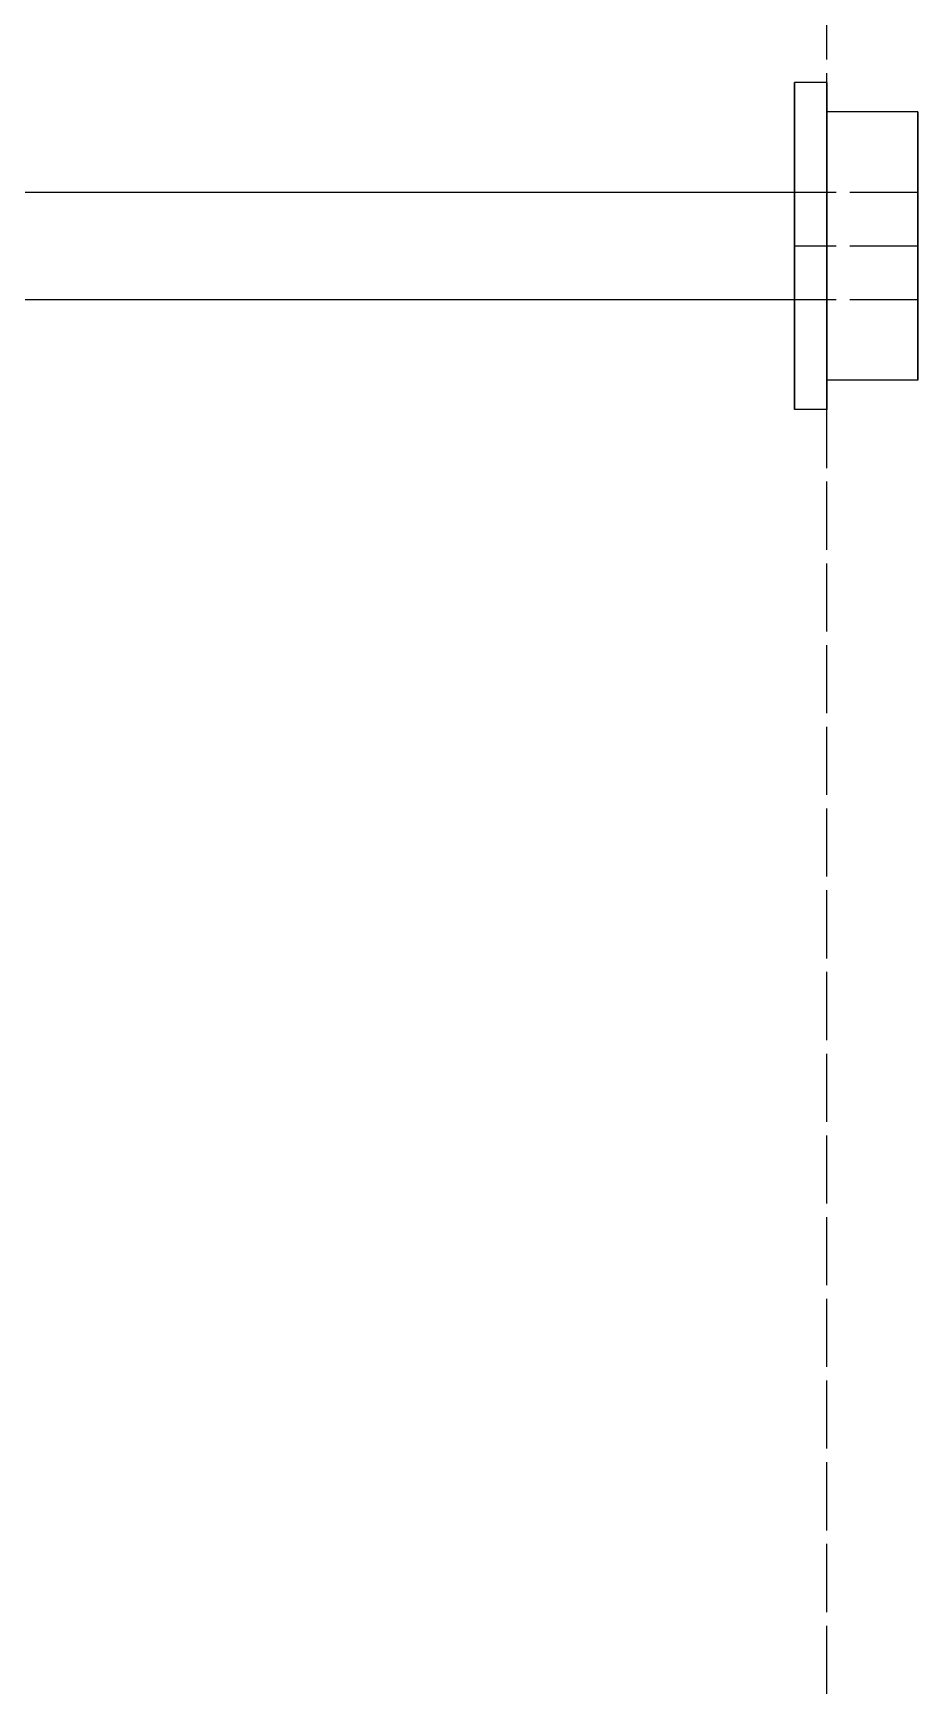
# Model space of a CAD drawing. Header units: millimetres. Extents: x -30 to 165, y -46 to 88.
# Drawn here: x 70.5 to 87.01, y -27 to 3.97 of the extents above; entities that cross this region are included whole.
import ezdxf

# ---------------------------------------------------------------- set-up
doc = ezdxf.new("R2010")
doc.units = ezdxf.units.MM
doc.linetypes.add('DASHED', pattern=[1.524, 1.27, -0.254])
doc.layers.add('HIDDEN', color=8, linetype='DASHED')
doc.layers.add('VISIBLE', color=7, linetype='CONTINUOUS')

msp = doc.modelspace()

# ---------------------------------------------------------------- linework, layer by layer
at = {"layer": 'HIDDEN'}
msp.add_line((85.30936, -27), (85.30936, 27), dxfattribs=at)
for points in [[(84.70936, 3.05), (84.70936, 2.95317), (84.70936, 2.85635), (84.70936, 2.75952), (84.70936, 2.6627), (84.70936, 2.56587), (84.70936, 2.46905), (84.70936, 2.37222), (84.70936, 2.2754), (84.70936, 2.17857), (84.70936, 2.08175), (84.70936, 1.98492), (84.70936, 1.8881), (84.70936, 1.79127), (84.70936, 1.69444), (84.70936, 1.59762), (84.70936, 1.50079), (84.70936, 1.40397), (84.70936, 1.30714), (84.70936, 1.21032), (84.70936, 1.11349), (84.70936, 1.01667), (84.70936, 0.91984), (84.70936, 0.82302), (84.70936, 0.72619), (84.70936, 0.62937), (84.70936, 0.53254), (84.70936, 0.43571), (84.70936, 0.33889), (84.70936, 0.24206), (84.70936, 0.14524), (84.70936, 0.04841), (84.70936, -0.04841), (84.70936, -0.14524), (84.70936, -0.24206), (84.70936, -0.33889), (84.70936, -0.43571), (84.70936, -0.53254), (84.70936, -0.62937), (84.70936, -0.72619), (84.70936, -0.82302), (84.70936, -0.91984), (84.70936, -1.01667), (84.70936, -1.11349), (84.70936, -1.21032), (84.70936, -1.30714), (84.70936, -1.40397), (84.70936, -1.50079), (84.70936, -1.59762), (84.70936, -1.69444), (84.70936, -1.79127), (84.70936, -1.8881), (84.70936, -1.98492), (84.70936, -2.08175), (84.70936, -2.17857), (84.70936, -2.2754), (84.70936, -2.37222), (84.70936, -2.46905), (84.70936, -2.56587), (84.70936, -2.6627), (84.70936, -2.75952), (84.70936, -2.85635), (84.70936, -2.95317), (84.70936, -3.05)], [(85.30936, 3.05), (85.30936, 2.95317), (85.30936, 2.85635), (85.30936, 2.75952), (85.30936, 2.6627), (85.30936, 2.56587), (85.30936, 2.46905), (85.30936, 2.37222), (85.30936, 2.2754), (85.30936, 2.17857), (85.30936, 2.08175), (85.30936, 1.98492), (85.30936, 1.8881), (85.30936, 1.79127), (85.30936, 1.69444), (85.30936, 1.59762), (85.30936, 1.50079), (85.30936, 1.40397), (85.30936, 1.30714), (85.30936, 1.21032), (85.30936, 1.11349), (85.30936, 1.01667), (85.30936, 0.91984), (85.30936, 0.82302), (85.30936, 0.72619), (85.30936, 0.62937), (85.30936, 0.53254), (85.30936, 0.43571), (85.30936, 0.33889), (85.30936, 0.24206), (85.30936, 0.14524), (85.30936, 0.04841), (85.30936, -0.04841), (85.30936, -0.14524), (85.30936, -0.24206), (85.30936, -0.33889), (85.30936, -0.43571), (85.30936, -0.53254), (85.30936, -0.62937), (85.30936, -0.72619), (85.30936, -0.82302), (85.30936, -0.91984), (85.30936, -1.01667), (85.30936, -1.11349), (85.30936, -1.21032), (85.30936, -1.30714), (85.30936, -1.40397), (85.30936, -1.50079), (85.30936, -1.59762), (85.30936, -1.69444), (85.30936, -1.79127), (85.30936, -1.8881), (85.30936, -1.98492), (85.30936, -2.08175), (85.30936, -2.17857), (85.30936, -2.2754), (85.30936, -2.37222), (85.30936, -2.46905), (85.30936, -2.56587), (85.30936, -2.6627), (85.30936, -2.75952), (85.30936, -2.85635), (85.30936, -2.95317), (85.30936, -3.05)], [(85.30936, 0), (85.30936, 0.03968), (85.30936, 0.07937), (85.30936, 0.11905), (85.30936, 0.15873), (85.30936, 0.19841), (85.30936, 0.2381), (85.30936, 0.27778), (85.30936, 0.31746), (85.30936, 0.35714), (85.30936, 0.39683), (85.30936, 0.43651), (85.30936, 0.47619), (85.30936, 0.51587), (85.30936, 0.55556), (85.30936, 0.59524), (85.30936, 0.63492), (85.30936, 0.6746), (85.30936, 0.71429), (85.30936, 0.75397), (85.30936, 0.79365), (85.30936, 0.83333), (85.30936, 0.87302), (85.30936, 0.9127), (85.30936, 0.95238), (85.30936, 0.99206), (85.30936, 1.03175), (85.30936, 1.07143), (85.30936, 1.11111), (85.30936, 1.15079), (85.30936, 1.19048), (85.30936, 1.23016), (85.30936, 1.26984), (85.30936, 1.30952), (85.30936, 1.34921), (85.30936, 1.38889), (85.30936, 1.42857), (85.30936, 1.46825), (85.30936, 1.50794), (85.30936, 1.54762), (85.30936, 1.5873), (85.30936, 1.62698), (85.30936, 1.66667), (85.30936, 1.70635), (85.30936, 1.74603), (85.30936, 1.78571), (85.30936, 1.8254), (85.30936, 1.86508), (85.30936, 1.90476), (85.30936, 1.94444), (85.30936, 1.98413), (85.30936, 2.02381), (85.30936, 2.06349), (85.30936, 2.10317), (85.30936, 2.14286), (85.30936, 2.18254), (85.30936, 2.22222), (85.30936, 2.2619), (85.30936, 2.30159), (85.30936, 2.34127), (85.30936, 2.38095), (85.30936, 2.42063), (85.30936, 2.46032), (85.30936, 2.5)], [(85.30936, 2.5), (85.30936, 2.42063), (85.30936, 2.34127), (85.30936, 2.2619), (85.30936, 2.18254), (85.30936, 2.10317), (85.30936, 2.02381), (85.30936, 1.94444), (85.30936, 1.86508), (85.30936, 1.78571), (85.30936, 1.70635), (85.30936, 1.62698), (85.30936, 1.54762), (85.30936, 1.46825), (85.30936, 1.38889), (85.30936, 1.30952), (85.30936, 1.23016), (85.30936, 1.15079), (85.30936, 1.07143), (85.30936, 0.99206), (85.30936, 0.9127), (85.30936, 0.83333), (85.30936, 0.75397), (85.30936, 0.6746), (85.30936, 0.59524), (85.30936, 0.51587), (85.30936, 0.43651), (85.30936, 0.35714), (85.30936, 0.27778), (85.30936, 0.19841), (85.30936, 0.11905), (85.30936, 0.03968), (85.30936, -0.03968), (85.30936, -0.11905), (85.30936, -0.19841), (85.30936, -0.27778), (85.30936, -0.35714), (85.30936, -0.43651), (85.30936, -0.51587), (85.30936, -0.59524), (85.30936, -0.6746), (85.30936, -0.75397), (85.30936, -0.83333), (85.30936, -0.9127), (85.30936, -0.99206), (85.30936, -1.07143), (85.30936, -1.15079), (85.30936, -1.23016), (85.30936, -1.30952), (85.30936, -1.38889), (85.30936, -1.46825), (85.30936, -1.54762), (85.30936, -1.62698), (85.30936, -1.70635), (85.30936, -1.78571), (85.30936, -1.86508), (85.30936, -1.94444), (85.30936, -2.02381), (85.30936, -2.10317), (85.30936, -2.18254), (85.30936, -2.2619), (85.30936, -2.34127), (85.30936, -2.42063), (85.30936, -2.5)], [(87.00936, 2.5), (87.00936, 2.42063), (87.00936, 2.34127), (87.00936, 2.2619), (87.00936, 2.18254), (87.00936, 2.10317), (87.00936, 2.02381), (87.00936, 1.94444), (87.00936, 1.86508), (87.00936, 1.78571), (87.00936, 1.70635), (87.00936, 1.62698), (87.00936, 1.54762), (87.00936, 1.46825), (87.00936, 1.38889), (87.00936, 1.30952), (87.00936, 1.23016), (87.00936, 1.15079), (87.00936, 1.07143), (87.00936, 0.99206), (87.00936, 0.9127), (87.00936, 0.83333), (87.00936, 0.75397), (87.00936, 0.6746), (87.00936, 0.59524), (87.00936, 0.51587), (87.00936, 0.43651), (87.00936, 0.35714), (87.00936, 0.27778), (87.00936, 0.19841), (87.00936, 0.11905), (87.00936, 0.03968), (87.00936, -0.03968), (87.00936, -0.11905), (87.00936, -0.19841), (87.00936, -0.27778), (87.00936, -0.35714), (87.00936, -0.43651), (87.00936, -0.51587), (87.00936, -0.59524), (87.00936, -0.6746), (87.00936, -0.75397), (87.00936, -0.83333), (87.00936, -0.9127), (87.00936, -0.99206), (87.00936, -1.07143), (87.00936, -1.15079), (87.00936, -1.23016), (87.00936, -1.30952), (87.00936, -1.38889), (87.00936, -1.46825), (87.00936, -1.54762), (87.00936, -1.62698), (87.00936, -1.70635), (87.00936, -1.78571), (87.00936, -1.86508), (87.00936, -1.94444), (87.00936, -2.02381), (87.00936, -2.10317), (87.00936, -2.18254), (87.00936, -2.2619), (87.00936, -2.34127), (87.00936, -2.42063), (87.00936, -2.5)], [(84.70936, 0), (84.70936, 0.01587), (84.70936, 0.03175), (84.70936, 0.04762), (84.70936, 0.06349), (84.70936, 0.07937), (84.70936, 0.09524), (84.70936, 0.11111), (84.70936, 0.12698), (84.70936, 0.14286), (84.70936, 0.15873), (84.70936, 0.1746), (84.70936, 0.19048), (84.70936, 0.20635), (84.70936, 0.22222), (84.70936, 0.2381), (84.70936, 0.25397), (84.70936, 0.26984), (84.70936, 0.28571), (84.70936, 0.30159), (84.70936, 0.31746), (84.70936, 0.33333), (84.70936, 0.34921), (84.70936, 0.36508), (84.70936, 0.38095), (84.70936, 0.39683), (84.70936, 0.4127), (84.70936, 0.42857), (84.70936, 0.44444), (84.70936, 0.46032), (84.70936, 0.47619), (84.70936, 0.49206), (84.70936, 0.50794), (84.70936, 0.52381), (84.70936, 0.53968), (84.70936, 0.55556), (84.70936, 0.57143), (84.70936, 0.5873), (84.70936, 0.60317), (84.70936, 0.61905), (84.70936, 0.63492), (84.70936, 0.65079), (84.70936, 0.66667), (84.70936, 0.68254), (84.70936, 0.69841), (84.70936, 0.71429), (84.70936, 0.73016), (84.70936, 0.74603), (84.70936, 0.7619), (84.70936, 0.77778), (84.70936, 0.79365), (84.70936, 0.80952), (84.70936, 0.8254), (84.70936, 0.84127), (84.70936, 0.85714), (84.70936, 0.87302), (84.70936, 0.88889), (84.70936, 0.90476), (84.70936, 0.92063), (84.70936, 0.93651), (84.70936, 0.95238), (84.70936, 0.96825), (84.70936, 0.98413), (84.70936, 1)], [(84.70936, 1), (84.70936, 0.96825), (84.70936, 0.93651), (84.70936, 0.90476), (84.70936, 0.87302), (84.70936, 0.84127), (84.70936, 0.80952), (84.70936, 0.77778), (84.70936, 0.74603), (84.70936, 0.71429), (84.70936, 0.68254), (84.70936, 0.65079), (84.70936, 0.61905), (84.70936, 0.5873), (84.70936, 0.55556), (84.70936, 0.52381), (84.70936, 0.49206), (84.70936, 0.46032), (84.70936, 0.42857), (84.70936, 0.39683), (84.70936, 0.36508), (84.70936, 0.33333), (84.70936, 0.30159), (84.70936, 0.26984), (84.70936, 0.2381), (84.70936, 0.20635), (84.70936, 0.1746), (84.70936, 0.14286), (84.70936, 0.11111), (84.70936, 0.07937), (84.70936, 0.04762), (84.70936, 0.01587), (84.70936, -0.01587), (84.70936, -0.04762), (84.70936, -0.07937), (84.70936, -0.11111), (84.70936, -0.14286), (84.70936, -0.1746), (84.70936, -0.20635), (84.70936, -0.2381), (84.70936, -0.26984), (84.70936, -0.30159), (84.70936, -0.33333), (84.70936, -0.36508), (84.70936, -0.39683), (84.70936, -0.42857), (84.70936, -0.46032), (84.70936, -0.49206), (84.70936, -0.52381), (84.70936, -0.55556), (84.70936, -0.5873), (84.70936, -0.61905), (84.70936, -0.65079), (84.70936, -0.68254), (84.70936, -0.71429), (84.70936, -0.74603), (84.70936, -0.77778), (84.70936, -0.80952), (84.70936, -0.84127), (84.70936, -0.87302), (84.70936, -0.90476), (84.70936, -0.93651), (84.70936, -0.96825), (84.70936, -1)], [(87.00936, 1), (84.70936, 1)], [(87.00936, 1), (84.70936, 1)], [(87.00936, 0), (87.00936, 0.01587), (87.00936, 0.03175), (87.00936, 0.04762), (87.00936, 0.06349), (87.00936, 0.07937), (87.00936, 0.09524), (87.00936, 0.11111), (87.00936, 0.12698), (87.00936, 0.14286), (87.00936, 0.15873), (87.00936, 0.1746), (87.00936, 0.19048), (87.00936, 0.20635), (87.00936, 0.22222), (87.00936, 0.2381), (87.00936, 0.25397), (87.00936, 0.26984), (87.00936, 0.28571), (87.00936, 0.30159), (87.00936, 0.31746), (87.00936, 0.33333), (87.00936, 0.34921), (87.00936, 0.36508), (87.00936, 0.38095), (87.00936, 0.39683), (87.00936, 0.4127), (87.00936, 0.42857), (87.00936, 0.44444), (87.00936, 0.46032), (87.00936, 0.47619), (87.00936, 0.49206), (87.00936, 0.50794), (87.00936, 0.52381), (87.00936, 0.53968), (87.00936, 0.55556), (87.00936, 0.57143), (87.00936, 0.5873), (87.00936, 0.60317), (87.00936, 0.61905), (87.00936, 0.63492), (87.00936, 0.65079), (87.00936, 0.66667), (87.00936, 0.68254), (87.00936, 0.69841), (87.00936, 0.71429), (87.00936, 0.73016), (87.00936, 0.74603), (87.00936, 0.7619), (87.00936, 0.77778), (87.00936, 0.79365), (87.00936, 0.80952), (87.00936, 0.8254), (87.00936, 0.84127), (87.00936, 0.85714), (87.00936, 0.87302), (87.00936, 0.88889), (87.00936, 0.90476), (87.00936, 0.92063), (87.00936, 0.93651), (87.00936, 0.95238), (87.00936, 0.96825), (87.00936, 0.98413), (87.00936, 1)], [(87.00936, 1), (87.00936, 0.96825), (87.00936, 0.93651), (87.00936, 0.90476), (87.00936, 0.87302), (87.00936, 0.84127), (87.00936, 0.80952), (87.00936, 0.77778), (87.00936, 0.74603), (87.00936, 0.71429), (87.00936, 0.68254), (87.00936, 0.65079), (87.00936, 0.61905), (87.00936, 0.5873), (87.00936, 0.55556), (87.00936, 0.52381), (87.00936, 0.49206), (87.00936, 0.46032), (87.00936, 0.42857), (87.00936, 0.39683), (87.00936, 0.36508), (87.00936, 0.33333), (87.00936, 0.30159), (87.00936, 0.26984), (87.00936, 0.2381), (87.00936, 0.20635), (87.00936, 0.1746), (87.00936, 0.14286), (87.00936, 0.11111), (87.00936, 0.07937), (87.00936, 0.04762), (87.00936, 0.01587), (87.00936, -0.01587), (87.00936, -0.04762), (87.00936, -0.07937), (87.00936, -0.11111), (87.00936, -0.14286), (87.00936, -0.1746), (87.00936, -0.20635), (87.00936, -0.2381), (87.00936, -0.26984), (87.00936, -0.30159), (87.00936, -0.33333), (87.00936, -0.36508), (87.00936, -0.39683), (87.00936, -0.42857), (87.00936, -0.46032), (87.00936, -0.49206), (87.00936, -0.52381), (87.00936, -0.55556), (87.00936, -0.5873), (87.00936, -0.61905), (87.00936, -0.65079), (87.00936, -0.68254), (87.00936, -0.71429), (87.00936, -0.74603), (87.00936, -0.77778), (87.00936, -0.80952), (87.00936, -0.84127), (87.00936, -0.87302), (87.00936, -0.90476), (87.00936, -0.93651), (87.00936, -0.96825), (87.00936, -1)], [(87.00936, 0), (87.00936, 0.01587), (87.00936, 0.03175), (87.00936, 0.04762), (87.00936, 0.06349), (87.00936, 0.07937), (87.00936, 0.09524), (87.00936, 0.11111), (87.00936, 0.12698), (87.00936, 0.14286), (87.00936, 0.15873), (87.00936, 0.1746), (87.00936, 0.19048), (87.00936, 0.20635), (87.00936, 0.22222), (87.00936, 0.2381), (87.00936, 0.25397), (87.00936, 0.26984), (87.00936, 0.28571), (87.00936, 0.30159), (87.00936, 0.31746), (87.00936, 0.33333), (87.00936, 0.34921), (87.00936, 0.36508), (87.00936, 0.38095), (87.00936, 0.39683), (87.00936, 0.4127), (87.00936, 0.42857), (87.00936, 0.44444), (87.00936, 0.46032), (87.00936, 0.47619), (87.00936, 0.49206), (87.00936, 0.50794), (87.00936, 0.52381), (87.00936, 0.53968), (87.00936, 0.55556), (87.00936, 0.57143), (87.00936, 0.5873), (87.00936, 0.60317), (87.00936, 0.61905), (87.00936, 0.63492), (87.00936, 0.65079), (87.00936, 0.66667), (87.00936, 0.68254), (87.00936, 0.69841), (87.00936, 0.71429), (87.00936, 0.73016), (87.00936, 0.74603), (87.00936, 0.7619), (87.00936, 0.77778), (87.00936, 0.79365), (87.00936, 0.80952), (87.00936, 0.8254), (87.00936, 0.84127), (87.00936, 0.85714), (87.00936, 0.87302), (87.00936, 0.88889), (87.00936, 0.90476), (87.00936, 0.92063), (87.00936, 0.93651), (87.00936, 0.95238), (87.00936, 0.96825), (87.00936, 0.98413), (87.00936, 1)], [(87.00936, 1), (87.00936, 0.96825), (87.00936, 0.93651), (87.00936, 0.90476), (87.00936, 0.87302), (87.00936, 0.84127), (87.00936, 0.80952), (87.00936, 0.77778), (87.00936, 0.74603), (87.00936, 0.71429), (87.00936, 0.68254), (87.00936, 0.65079), (87.00936, 0.61905), (87.00936, 0.5873), (87.00936, 0.55556), (87.00936, 0.52381), (87.00936, 0.49206), (87.00936, 0.46032), (87.00936, 0.42857), (87.00936, 0.39683), (87.00936, 0.36508), (87.00936, 0.33333), (87.00936, 0.30159), (87.00936, 0.26984), (87.00936, 0.2381), (87.00936, 0.20635), (87.00936, 0.1746), (87.00936, 0.14286), (87.00936, 0.11111), (87.00936, 0.07937), (87.00936, 0.04762), (87.00936, 0.01587), (87.00936, -0.01587), (87.00936, -0.04762), (87.00936, -0.07937), (87.00936, -0.11111), (87.00936, -0.14286), (87.00936, -0.1746), (87.00936, -0.20635), (87.00936, -0.2381), (87.00936, -0.26984), (87.00936, -0.30159), (87.00936, -0.33333), (87.00936, -0.36508), (87.00936, -0.39683), (87.00936, -0.42857), (87.00936, -0.46032), (87.00936, -0.49206), (87.00936, -0.52381), (87.00936, -0.55556), (87.00936, -0.5873), (87.00936, -0.61905), (87.00936, -0.65079), (87.00936, -0.68254), (87.00936, -0.71429), (87.00936, -0.74603), (87.00936, -0.77778), (87.00936, -0.80952), (87.00936, -0.84127), (87.00936, -0.87302), (87.00936, -0.90476), (87.00936, -0.93651), (87.00936, -0.96825), (87.00936, -1)], [(84.70936, -1), (84.70936, -0.98413), (84.70936, -0.96825), (84.70936, -0.95238), (84.70936, -0.93651), (84.70936, -0.92063), (84.70936, -0.90476), (84.70936, -0.88889), (84.70936, -0.87302), (84.70936, -0.85714), (84.70936, -0.84127), (84.70936, -0.8254), (84.70936, -0.80952), (84.70936, -0.79365), (84.70936, -0.77778), (84.70936, -0.7619), (84.70936, -0.74603), (84.70936, -0.73016), (84.70936, -0.71429), (84.70936, -0.69841), (84.70936, -0.68254), (84.70936, -0.66667), (84.70936, -0.65079), (84.70936, -0.63492), (84.70936, -0.61905), (84.70936, -0.60317), (84.70936, -0.5873), (84.70936, -0.57143), (84.70936, -0.55556), (84.70936, -0.53968), (84.70936, -0.52381), (84.70936, -0.50794), (84.70936, -0.49206), (84.70936, -0.47619), (84.70936, -0.46032), (84.70936, -0.44444), (84.70936, -0.42857), (84.70936, -0.4127), (84.70936, -0.39683), (84.70936, -0.38095), (84.70936, -0.36508), (84.70936, -0.34921), (84.70936, -0.33333), (84.70936, -0.31746), (84.70936, -0.30159), (84.70936, -0.28571), (84.70936, -0.26984), (84.70936, -0.25397), (84.70936, -0.2381), (84.70936, -0.22222), (84.70936, -0.20635), (84.70936, -0.19048), (84.70936, -0.1746), (84.70936, -0.15873), (84.70936, -0.14286), (84.70936, -0.12698), (84.70936, -0.11111), (84.70936, -0.09524), (84.70936, -0.07937), (84.70936, -0.06349), (84.70936, -0.04762), (84.70936, -0.03175), (84.70936, -0.01587), (84.70936, 0)], [(87.00936, 0), (84.70936, 0)], [(85.30936, -2.5), (85.30936, -2.46032), (85.30936, -2.42063), (85.30936, -2.38095), (85.30936, -2.34127), (85.30936, -2.30159), (85.30936, -2.2619), (85.30936, -2.22222), (85.30936, -2.18254), (85.30936, -2.14286), (85.30936, -2.10317), (85.30936, -2.06349), (85.30936, -2.02381), (85.30936, -1.98413), (85.30936, -1.94444), (85.30936, -1.90476), (85.30936, -1.86508), (85.30936, -1.8254), (85.30936, -1.78571), (85.30936, -1.74603), (85.30936, -1.70635), (85.30936, -1.66667), (85.30936, -1.62698), (85.30936, -1.5873), (85.30936, -1.54762), (85.30936, -1.50794), (85.30936, -1.46825), (85.30936, -1.42857), (85.30936, -1.38889), (85.30936, -1.34921), (85.30936, -1.30952), (85.30936, -1.26984), (85.30936, -1.23016), (85.30936, -1.19048), (85.30936, -1.15079), (85.30936, -1.11111), (85.30936, -1.07143), (85.30936, -1.03175), (85.30936, -0.99206), (85.30936, -0.95238), (85.30936, -0.9127), (85.30936, -0.87302), (85.30936, -0.83333), (85.30936, -0.79365), (85.30936, -0.75397), (85.30936, -0.71429), (85.30936, -0.6746), (85.30936, -0.63492), (85.30936, -0.59524), (85.30936, -0.55556), (85.30936, -0.51587), (85.30936, -0.47619), (85.30936, -0.43651), (85.30936, -0.39683), (85.30936, -0.35714), (85.30936, -0.31746), (85.30936, -0.27778), (85.30936, -0.2381), (85.30936, -0.19841), (85.30936, -0.15873), (85.30936, -0.11905), (85.30936, -0.07937), (85.30936, -0.03968), (85.30936, 0)], [(87.00936, -1), (87.00936, -0.98413), (87.00936, -0.96825), (87.00936, -0.95238), (87.00936, -0.93651), (87.00936, -0.92063), (87.00936, -0.90476), (87.00936, -0.88889), (87.00936, -0.87302), (87.00936, -0.85714), (87.00936, -0.84127), (87.00936, -0.8254), (87.00936, -0.80952), (87.00936, -0.79365), (87.00936, -0.77778), (87.00936, -0.7619), (87.00936, -0.74603), (87.00936, -0.73016), (87.00936, -0.71429), (87.00936, -0.69841), (87.00936, -0.68254), (87.00936, -0.66667), (87.00936, -0.65079), (87.00936, -0.63492), (87.00936, -0.61905), (87.00936, -0.60317), (87.00936, -0.5873), (87.00936, -0.57143), (87.00936, -0.55556), (87.00936, -0.53968), (87.00936, -0.52381), (87.00936, -0.50794), (87.00936, -0.49206), (87.00936, -0.47619), (87.00936, -0.46032), (87.00936, -0.44444), (87.00936, -0.42857), (87.00936, -0.4127), (87.00936, -0.39683), (87.00936, -0.38095), (87.00936, -0.36508), (87.00936, -0.34921), (87.00936, -0.33333), (87.00936, -0.31746), (87.00936, -0.30159), (87.00936, -0.28571), (87.00936, -0.26984), (87.00936, -0.25397), (87.00936, -0.2381), (87.00936, -0.22222), (87.00936, -0.20635), (87.00936, -0.19048), (87.00936, -0.1746), (87.00936, -0.15873), (87.00936, -0.14286), (87.00936, -0.12698), (87.00936, -0.11111), (87.00936, -0.09524), (87.00936, -0.07937), (87.00936, -0.06349), (87.00936, -0.04762), (87.00936, -0.03175), (87.00936, -0.01587), (87.00936, 0)], [(87.00936, -1), (87.00936, -0.98413), (87.00936, -0.96825), (87.00936, -0.95238), (87.00936, -0.93651), (87.00936, -0.92063), (87.00936, -0.90476), (87.00936, -0.88889), (87.00936, -0.87302), (87.00936, -0.85714), (87.00936, -0.84127), (87.00936, -0.8254), (87.00936, -0.80952), (87.00936, -0.79365), (87.00936, -0.77778), (87.00936, -0.7619), (87.00936, -0.74603), (87.00936, -0.73016), (87.00936, -0.71429), (87.00936, -0.69841), (87.00936, -0.68254), (87.00936, -0.66667), (87.00936, -0.65079), (87.00936, -0.63492), (87.00936, -0.61905), (87.00936, -0.60317), (87.00936, -0.5873), (87.00936, -0.57143), (87.00936, -0.55556), (87.00936, -0.53968), (87.00936, -0.52381), (87.00936, -0.50794), (87.00936, -0.49206), (87.00936, -0.47619), (87.00936, -0.46032), (87.00936, -0.44444), (87.00936, -0.42857), (87.00936, -0.4127), (87.00936, -0.39683), (87.00936, -0.38095), (87.00936, -0.36508), (87.00936, -0.34921), (87.00936, -0.33333), (87.00936, -0.31746), (87.00936, -0.30159), (87.00936, -0.28571), (87.00936, -0.26984), (87.00936, -0.25397), (87.00936, -0.2381), (87.00936, -0.22222), (87.00936, -0.20635), (87.00936, -0.19048), (87.00936, -0.1746), (87.00936, -0.15873), (87.00936, -0.14286), (87.00936, -0.12698), (87.00936, -0.11111), (87.00936, -0.09524), (87.00936, -0.07937), (87.00936, -0.06349), (87.00936, -0.04762), (87.00936, -0.03175), (87.00936, -0.01587), (87.00936, 0)], [(87.00936, -1), (84.70936, -1)], [(87.00936, -1), (84.70936, -1)]]:
    msp.add_lwpolyline(points, dxfattribs=at)
at = {"layer": 'VISIBLE'}
for points in [[(84.70936, 0), (84.70936, 0.04841), (84.70936, 0.09683), (84.70936, 0.14524), (84.70936, 0.19365), (84.70936, 0.24206), (84.70936, 0.29048), (84.70936, 0.33889), (84.70936, 0.3873), (84.70936, 0.43571), (84.70936, 0.48413), (84.70936, 0.53254), (84.70936, 0.58095), (84.70936, 0.62937), (84.70936, 0.67778), (84.70936, 0.72619), (84.70936, 0.7746), (84.70936, 0.82302), (84.70936, 0.87143), (84.70936, 0.91984), (84.70936, 0.96825), (84.70936, 1.01667), (84.70936, 1.06508), (84.70936, 1.11349), (84.70936, 1.1619), (84.70936, 1.21032), (84.70936, 1.25873), (84.70936, 1.30714), (84.70936, 1.35556), (84.70936, 1.40397), (84.70936, 1.45238), (84.70936, 1.50079), (84.70936, 1.54921), (84.70936, 1.59762), (84.70936, 1.64603), (84.70936, 1.69444), (84.70936, 1.74286), (84.70936, 1.79127), (84.70936, 1.83968), (84.70936, 1.8881), (84.70936, 1.93651), (84.70936, 1.98492), (84.70936, 2.03333), (84.70936, 2.08175), (84.70936, 2.13016), (84.70936, 2.17857), (84.70936, 2.22698), (84.70936, 2.2754), (84.70936, 2.32381), (84.70936, 2.37222), (84.70936, 2.42063), (84.70936, 2.46905), (84.70936, 2.51746), (84.70936, 2.56587), (84.70936, 2.61429), (84.70936, 2.6627), (84.70936, 2.71111), (84.70936, 2.75952), (84.70936, 2.80794), (84.70936, 2.85635), (84.70936, 2.90476), (84.70936, 2.95317), (84.70936, 3.00159), (84.70936, 3.05)], [(85.30936, 3.05), (84.70936, 3.05)], [(85.30936, 0), (85.30936, 0.04841), (85.30936, 0.09683), (85.30936, 0.14524), (85.30936, 0.19365), (85.30936, 0.24206), (85.30936, 0.29048), (85.30936, 0.33889), (85.30936, 0.3873), (85.30936, 0.43571), (85.30936, 0.48413), (85.30936, 0.53254), (85.30936, 0.58095), (85.30936, 0.62937), (85.30936, 0.67778), (85.30936, 0.72619), (85.30936, 0.7746), (85.30936, 0.82302), (85.30936, 0.87143), (85.30936, 0.91984), (85.30936, 0.96825), (85.30936, 1.01667), (85.30936, 1.06508), (85.30936, 1.11349), (85.30936, 1.1619), (85.30936, 1.21032), (85.30936, 1.25873), (85.30936, 1.30714), (85.30936, 1.35556), (85.30936, 1.40397), (85.30936, 1.45238), (85.30936, 1.50079), (85.30936, 1.54921), (85.30936, 1.59762), (85.30936, 1.64603), (85.30936, 1.69444), (85.30936, 1.74286), (85.30936, 1.79127), (85.30936, 1.83968), (85.30936, 1.8881), (85.30936, 1.93651), (85.30936, 1.98492), (85.30936, 2.03333), (85.30936, 2.08175), (85.30936, 2.13016), (85.30936, 2.17857), (85.30936, 2.22698), (85.30936, 2.2754), (85.30936, 2.32381), (85.30936, 2.37222), (85.30936, 2.42063), (85.30936, 2.46905), (85.30936, 2.51746), (85.30936, 2.56587), (85.30936, 2.61429), (85.30936, 2.6627), (85.30936, 2.71111), (85.30936, 2.75952), (85.30936, 2.80794), (85.30936, 2.85635), (85.30936, 2.90476), (85.30936, 2.95317), (85.30936, 3.00159), (85.30936, 3.05)], [(87.00936, 2.5), (85.30936, 2.5)], [(87.00936, 0), (87.00936, 0.03968), (87.00936, 0.07937), (87.00936, 0.11905), (87.00936, 0.15873), (87.00936, 0.19841), (87.00936, 0.2381), (87.00936, 0.27778), (87.00936, 0.31746), (87.00936, 0.35714), (87.00936, 0.39683), (87.00936, 0.43651), (87.00936, 0.47619), (87.00936, 0.51587), (87.00936, 0.55556), (87.00936, 0.59524), (87.00936, 0.63492), (87.00936, 0.6746), (87.00936, 0.71429), (87.00936, 0.75397), (87.00936, 0.79365), (87.00936, 0.83333), (87.00936, 0.87302), (87.00936, 0.9127), (87.00936, 0.95238), (87.00936, 0.99206), (87.00936, 1.03175), (87.00936, 1.07143), (87.00936, 1.11111), (87.00936, 1.15079), (87.00936, 1.19048), (87.00936, 1.23016), (87.00936, 1.26984), (87.00936, 1.30952), (87.00936, 1.34921), (87.00936, 1.38889), (87.00936, 1.42857), (87.00936, 1.46825), (87.00936, 1.50794), (87.00936, 1.54762), (87.00936, 1.5873), (87.00936, 1.62698), (87.00936, 1.66667), (87.00936, 1.70635), (87.00936, 1.74603), (87.00936, 1.78571), (87.00936, 1.8254), (87.00936, 1.86508), (87.00936, 1.90476), (87.00936, 1.94444), (87.00936, 1.98413), (87.00936, 2.02381), (87.00936, 2.06349), (87.00936, 2.10317), (87.00936, 2.14286), (87.00936, 2.18254), (87.00936, 2.22222), (87.00936, 2.2619), (87.00936, 2.30159), (87.00936, 2.34127), (87.00936, 2.38095), (87.00936, 2.42063), (87.00936, 2.46032), (87.00936, 2.5)], [(84.70936, 1), (68.80936, 1)], [(84.70936, -3.05), (84.70936, -3.00159), (84.70936, -2.95317), (84.70936, -2.90476), (84.70936, -2.85635), (84.70936, -2.80794), (84.70936, -2.75952), (84.70936, -2.71111), (84.70936, -2.6627), (84.70936, -2.61429), (84.70936, -2.56587), (84.70936, -2.51746), (84.70936, -2.46905), (84.70936, -2.42063), (84.70936, -2.37222), (84.70936, -2.32381), (84.70936, -2.2754), (84.70936, -2.22698), (84.70936, -2.17857), (84.70936, -2.13016), (84.70936, -2.08175), (84.70936, -2.03333), (84.70936, -1.98492), (84.70936, -1.93651), (84.70936, -1.8881), (84.70936, -1.83968), (84.70936, -1.79127), (84.70936, -1.74286), (84.70936, -1.69444), (84.70936, -1.64603), (84.70936, -1.59762), (84.70936, -1.54921), (84.70936, -1.50079), (84.70936, -1.45238), (84.70936, -1.40397), (84.70936, -1.35556), (84.70936, -1.30714), (84.70936, -1.25873), (84.70936, -1.21032), (84.70936, -1.1619), (84.70936, -1.11349), (84.70936, -1.06508), (84.70936, -1.01667), (84.70936, -0.96825), (84.70936, -0.91984), (84.70936, -0.87143), (84.70936, -0.82302), (84.70936, -0.7746), (84.70936, -0.72619), (84.70936, -0.67778), (84.70936, -0.62937), (84.70936, -0.58095), (84.70936, -0.53254), (84.70936, -0.48413), (84.70936, -0.43571), (84.70936, -0.3873), (84.70936, -0.33889), (84.70936, -0.29048), (84.70936, -0.24206), (84.70936, -0.19365), (84.70936, -0.14524), (84.70936, -0.09683), (84.70936, -0.04841), (84.70936, 0)], [(85.30936, -3.05), (85.30936, -3.00159), (85.30936, -2.95317), (85.30936, -2.90476), (85.30936, -2.85635), (85.30936, -2.80794), (85.30936, -2.75952), (85.30936, -2.71111), (85.30936, -2.6627), (85.30936, -2.61429), (85.30936, -2.56587), (85.30936, -2.51746), (85.30936, -2.46905), (85.30936, -2.42063), (85.30936, -2.37222), (85.30936, -2.32381), (85.30936, -2.2754), (85.30936, -2.22698), (85.30936, -2.17857), (85.30936, -2.13016), (85.30936, -2.08175), (85.30936, -2.03333), (85.30936, -1.98492), (85.30936, -1.93651), (85.30936, -1.8881), (85.30936, -1.83968), (85.30936, -1.79127), (85.30936, -1.74286), (85.30936, -1.69444), (85.30936, -1.64603), (85.30936, -1.59762), (85.30936, -1.54921), (85.30936, -1.50079), (85.30936, -1.45238), (85.30936, -1.40397), (85.30936, -1.35556), (85.30936, -1.30714), (85.30936, -1.25873), (85.30936, -1.21032), (85.30936, -1.1619), (85.30936, -1.11349), (85.30936, -1.06508), (85.30936, -1.01667), (85.30936, -0.96825), (85.30936, -0.91984), (85.30936, -0.87143), (85.30936, -0.82302), (85.30936, -0.7746), (85.30936, -0.72619), (85.30936, -0.67778), (85.30936, -0.62937), (85.30936, -0.58095), (85.30936, -0.53254), (85.30936, -0.48413), (85.30936, -0.43571), (85.30936, -0.3873), (85.30936, -0.33889), (85.30936, -0.29048), (85.30936, -0.24206), (85.30936, -0.19365), (85.30936, -0.14524), (85.30936, -0.09683), (85.30936, -0.04841), (85.30936, 0)], [(87.00936, -2.5), (87.00936, -2.46032), (87.00936, -2.42063), (87.00936, -2.38095), (87.00936, -2.34127), (87.00936, -2.30159), (87.00936, -2.2619), (87.00936, -2.22222), (87.00936, -2.18254), (87.00936, -2.14286), (87.00936, -2.10317), (87.00936, -2.06349), (87.00936, -2.02381), (87.00936, -1.98413), (87.00936, -1.94444), (87.00936, -1.90476), (87.00936, -1.86508), (87.00936, -1.8254), (87.00936, -1.78571), (87.00936, -1.74603), (87.00936, -1.70635), (87.00936, -1.66667), (87.00936, -1.62698), (87.00936, -1.5873), (87.00936, -1.54762), (87.00936, -1.50794), (87.00936, -1.46825), (87.00936, -1.42857), (87.00936, -1.38889), (87.00936, -1.34921), (87.00936, -1.30952), (87.00936, -1.26984), (87.00936, -1.23016), (87.00936, -1.19048), (87.00936, -1.15079), (87.00936, -1.11111), (87.00936, -1.07143), (87.00936, -1.03175), (87.00936, -0.99206), (87.00936, -0.95238), (87.00936, -0.9127), (87.00936, -0.87302), (87.00936, -0.83333), (87.00936, -0.79365), (87.00936, -0.75397), (87.00936, -0.71429), (87.00936, -0.6746), (87.00936, -0.63492), (87.00936, -0.59524), (87.00936, -0.55556), (87.00936, -0.51587), (87.00936, -0.47619), (87.00936, -0.43651), (87.00936, -0.39683), (87.00936, -0.35714), (87.00936, -0.31746), (87.00936, -0.27778), (87.00936, -0.2381), (87.00936, -0.19841), (87.00936, -0.15873), (87.00936, -0.11905), (87.00936, -0.07937), (87.00936, -0.03968), (87.00936, 0)], [(84.70936, -1), (68.80936, -1)], [(87.00936, -2.5), (85.30936, -2.5)], [(85.30936, -3.05), (84.70936, -3.05)]]:
    msp.add_lwpolyline(points, dxfattribs=at)

doc.saveas('drawing.dxf')
